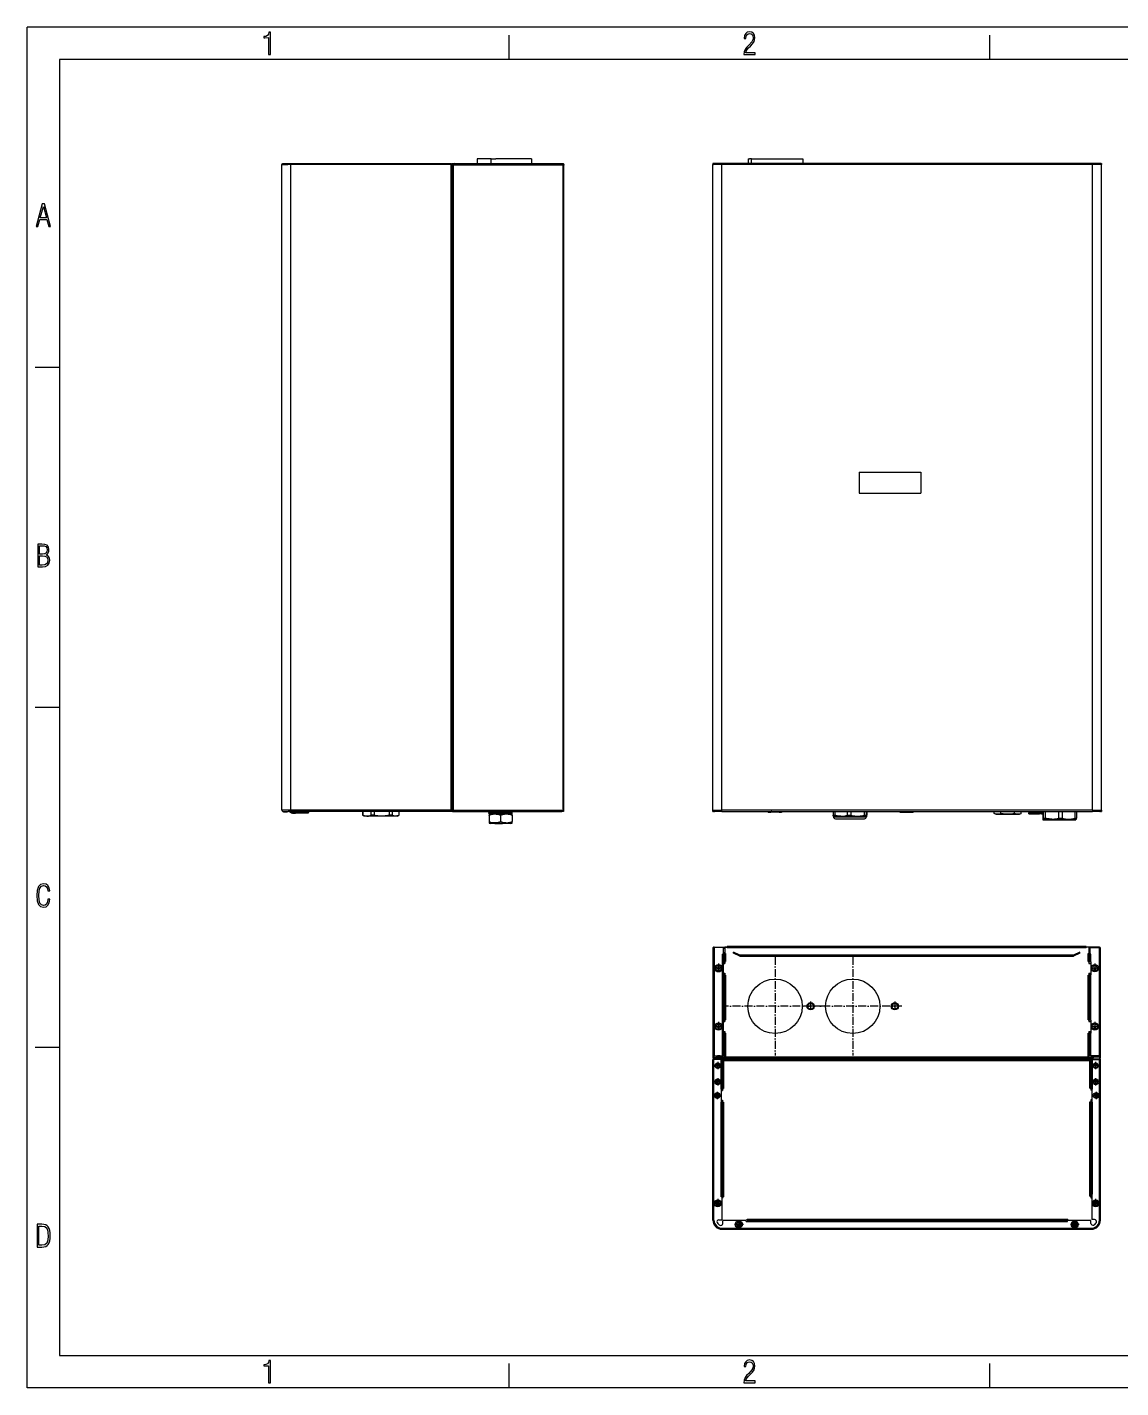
# Model space of a CAD drawing. Extents: x 0 to 2970, y 0 to 2100.
# Drawn here: x 0 to 1688, y 0 to 2100 of the extents above; entities that cross this region are included whole.
import ezdxf

# ---------------------------------------------------------------- set-up
doc = ezdxf.new("R2010")
doc.units = 0
doc.header["$MEASUREMENT"] = 0
doc.linetypes.add('DASHDOT', pattern=[18.5, 12, -3, 0.5, -3])
doc.layers.get('0').update_dxf_attribs({"linetype": 'CONTINUOUS'})

msp = doc.modelspace()

# ---------------------------------------------------------------- linework, layer by layer
at = {"color": 7}
for p, q in [((0, 0), (0, 2100)), ((2970, 2100), (0, 2100)), ((744, 2050), (744, 2087.5)), ((1486, 2050), (1486, 2087.5)), ((2920, 2050), (50, 2050)), ((50, 2050), (50, 50)), ((694.9, 1896.9), (694.5, 1896.9)), ((694.5, 1896.9), (694.5, 1889.7)), ((696.7, 1896.9), (694.9, 1896.9)), ((699.9, 1896.9), (696.7, 1896.9)), ((704.4, 1896.9), (699.9, 1896.9)), ((709.9, 1896.9), (704.4, 1896.9)), ((716.4, 1896.9), (709.9, 1896.9)), ((716.4, 1896.9), (723.6, 1896.9)), ((716.4, 1889.7), (716.4, 1896.9)), ((731.2, 1896.9), (723.6, 1896.9)), ((738.9, 1896.9), (731.2, 1896.9)), ((746.6, 1896.9), (738.9, 1896.9)), ((754, 1896.9), (746.6, 1896.9)), ((760.8, 1896.9), (754, 1896.9)), ((766.7, 1896.9), (760.8, 1896.9)), ((771.7, 1896.9), (766.7, 1896.9)), ((775.4, 1896.9), (771.7, 1896.9)), ((777.8, 1896.9), (775.4, 1896.9)), ((778.8, 1896.9), (777.8, 1896.9)), ((778.8, 1896.9), (778.8, 1889.7)), ((1113.2, 1896.9), (1113.5, 1896.9)), ((1113.2, 1896.9), (1113.2, 1889.7)), ((1113.5, 1896.9), (1115.2, 1896.9)), ((1118.3, 1896.9), (1115.2, 1896.9)), ((1118.3, 1889.7), (1118.3, 1896.9)), ((1118.3, 1896.9), (1122.6, 1896.9)), ((1122.6, 1896.9), (1128.1, 1896.9)), ((1128.1, 1896.9), (1134.5, 1896.9)), ((1134.5, 1896.9), (1141.6, 1896.9)), ((1141.6, 1896.9), (1149.1, 1896.9)), ((1149.1, 1896.9), (1156.9, 1896.9)), ((1156.9, 1896.9), (1164.6, 1896.9)), ((1164.6, 1896.9), (1172, 1896.9)), ((1172, 1896.9), (1178.9, 1896.9)), ((1178.9, 1896.9), (1184.9, 1896.9)), ((1184.9, 1896.9), (1189.9, 1896.9)), ((1189.9, 1896.9), (1193.8, 1896.9)), ((1193.8, 1896.9), (1196.3, 1896.9)), ((1196.3, 1896.9), (1197.5, 1896.9)), ((1197.5, 1896.9), (1197.5, 1889.7)), ((393, 1887.9), (393.6, 1889.2)), ((393, 891.5), (393, 1887.9)), ((393, 1887.9), (393.7, 1887.9)), ((393.6, 1889.2), (394.8, 1889.7)), ((393.7, 1887.9), (395.7, 1887.9)), ((394.8, 1889.7), (395.4, 1889.7)), ((395.4, 1889.7), (397.1, 1889.7)), ((395.7, 1887.9), (398.7, 1887.9)), ((397.1, 1889.7), (399.8, 1889.7)), ((398.7, 1887.9), (402.6, 1887.9)), ((399.8, 1889.7), (403.1, 1889.7)), ((406.8, 1887.9), (402.6, 1887.9)), ((403.1, 1889.7), (406.8, 1889.7)), ((406.8, 1889.7), (406.8, 1887.9)), ((406.8, 1889.7), (406.9, 1889.7)), ((406.8, 891.5), (406.8, 1887.9)), ((406.9, 1889.7), (406.9, 1887.9)), ((406.9, 1889.7), (655.2, 1889.7)), ((654.2, 1887.9), (406.9, 1887.9)), ((654.5, 1888.8), (654.2, 1887.9)), ((654.2, 1887.9), (654.5, 1888.4)), ((654.2, 1887.9), (655.1, 1888.2)), ((654.2, 1887.9), (654.7, 1888.2)), ((654.2, 1887.9), (654.2, 891.5)), ((654.8, 1889.4), (654.5, 1888.8)), ((654.5, 1888.4), (654.8, 1888.7)), ((654.7, 1888.2), (655.1, 1888.5)), ((655.1, 1889.7), (654.8, 1889.4)), ((654.8, 1888.7), (655.1, 1888.9)), ((655.1, 1889.7), (655.2, 1889.7)), ((655.2, 1888.9), (655.1, 1888.9)), ((655.2, 1888.7), (655.1, 1888.5)), ((655.1, 1888.2), (655.7, 1888.5)), ((655.2, 1889.7), (655.2, 1888.9)), ((655.2, 1888.8), (655.2, 1888.9)), ((655.2, 1888.8), (656, 1888.8)), ((655.2, 1888.8), (655.2, 1888.7)), ((655.7, 1888.5), (656, 1888.7)), ((656, 1888.9), (656.2, 1888.4)), ((656, 1888.9), (656, 891.5)), ((656.8, 1888.9), (656, 1888.9)), ((656, 1888.8), (656, 890.6)), ((656, 1888.7), (656, 1888.8)), ((656.6, 1888), (656.2, 1888.4)), ((657, 1887.7), (656.6, 1888)), ((656.8, 1888.9), (657, 1888.4)), ((656.9, 1888.4), (656.9, 1888.9)), ((827.8, 1888.9), (656.9, 1888.9)), ((657.2, 1888.7), (656.9, 1888.9)), ((657, 1888.4), (657.4, 1887.7)), ((657.8, 1887.1), (657, 1887.7)), ((657.4, 1888.4), (657.2, 1888.7)), ((657.2, 1888), (657.2, 1888)), ((657.4, 1887.8), (657.2, 1888)), ((657.6, 1887.9), (657.4, 1888.4)), ((657.6, 1887.6), (657.4, 1887.8)), ((657.8, 1887.1), (657.4, 1887.7)), ((657.5, 1887.7), (657.5, 1887.5)), ((657.8, 1887.1), (657.6, 1887.9)), ((657.8, 1887.1), (657.6, 1887.6)), ((826.8, 1887.1), (657.8, 1887.1)), ((657.8, 1887.1), (657.8, 891.5)), ((658, 1889.2), (657.9, 1888.9)), ((659.3, 1889.7), (658, 1889.2)), ((659.3, 1889.7), (659.3, 1888.9)), ((659.3, 1889.7), (665.3, 1889.7)), ((665.3, 1889.7), (827.8, 1889.7)), ((665.3, 1889.7), (665.3, 1888.9)), ((827.1, 1887.9), (826.8, 1887.1)), ((826.8, 1887.1), (827.1, 1887.6)), ((828.1, 1887.1), (826.8, 1887.1)), ((826.8, 1887.1), (826.8, 890.5)), ((827.3, 1888.4), (827.1, 1887.9)), ((827.1, 1887.6), (827.3, 1887.8)), ((827.5, 1888.7), (827.3, 1888.4)), ((827.5, 1888), (827.3, 1887.8)), ((827.8, 1888.9), (827.5, 1888.7)), ((827.8, 1888.1), (827.5, 1888)), ((827.8, 1888.9), (827.8, 1889.7)), ((827.8, 1889.3), (828.1, 1889.2)), ((827.8, 1888.9), (827.8, 1888.1)), ((827.8, 1887.9), (827.8, 1888.1)), ((827.8, 1887.9), (827.8, 1887.1)), ((827.8, 1887.9), (828.6, 1887.9)), ((828.1, 1889.2), (828.6, 1887.9)), ((828.6, 1887.1), (828.1, 1887.1)), ((828.6, 1887.9), (828.6, 1887.1)), ((828.6, 890.5), (828.6, 1887.1)), ((1059.4, 1889.7), (1058.6, 1889.7)), ((1058.6, 1889.7), (1058.6, 1887.9)), ((1058.6, 1887.9), (1058.7, 1888.3)), ((1058.6, 891.5), (1058.6, 1887.9)), ((1058.6, 1887.9), (1059.3, 1887.9)), ((1059.4, 1889.4), (1058.7, 1888.3)), ((1061.3, 1887.9), (1059.3, 1887.9)), ((1059.4, 1889.4), (1060.4, 1889.7)), ((1059.4, 1889.4), (1059.4, 1889.7)), ((1060.1, 1889.7), (1059.6, 1889.5)), ((1060.1, 1889.7), (1060.4, 1889.7)), ((1061, 1889.7), (1060.4, 1889.7)), ((1062.7, 1889.7), (1061, 1889.7)), ((1064.3, 1887.9), (1061.3, 1887.9)), ((1065.4, 1889.7), (1062.7, 1889.7)), ((1068.2, 1887.9), (1064.3, 1887.9)), ((1068.7, 1889.7), (1065.4, 1889.7)), ((1072.4, 1887.9), (1068.2, 1887.9)), ((1072.4, 1889.7), (1068.7, 1889.7)), ((1072.4, 1889.2), (1072.4, 1889.7)), ((1644.8, 1889.7), (1072.4, 1889.7)), ((1072.4, 1887.9), (1072.4, 1889.2)), ((1072.4, 891.5), (1072.4, 1887.9)), ((1644.8, 1887.9), (1072.4, 1887.9)), ((1644.8, 1889.2), (1644.8, 1889.7)), ((1648.5, 1889.7), (1644.8, 1889.7)), ((1644.8, 1887.9), (1644.8, 1889.2)), ((1644.8, 891.5), (1644.8, 1887.9)), ((1649.1, 1887.9), (1644.8, 1887.9)), ((1651.9, 1889.7), (1648.5, 1889.7)), ((1652.9, 1887.9), (1649.1, 1887.9)), ((1654.5, 1889.7), (1651.9, 1889.7)), ((1656, 1887.9), (1652.9, 1887.9)), ((1656.2, 1889.7), (1654.5, 1889.7)), ((1657.9, 1887.9), (1656, 1887.9)), ((1656.8, 1889.7), (1656.2, 1889.7)), ((1657.9, 1889.4), (1656.8, 1889.7)), ((1657.1, 1889.7), (1656.8, 1889.7)), ((1657.8, 1889.4), (1657.1, 1889.7)), ((1657.8, 1889.7), (1658.6, 1889.7)), ((1657.8, 1889.4), (1657.8, 1889.7)), ((1658.4, 1888.8), (1657.9, 1889.4)), ((1657.9, 1887.9), (1658.6, 1887.9)), ((1658.6, 1887.9), (1658.4, 1888.8)), ((1658.6, 1889.7), (1658.6, 1887.9)), ((1658.6, 891.5), (1658.6, 1887.9)), ((50, 1575), (12.5, 1575)), ((1284.6, 1413), (1379.6, 1413)), ((1284.6, 1413), (1284.6, 1381)), ((1379.6, 1413), (1379.6, 1381)), ((1284.6, 1381), (1379.6, 1381)), ((50, 1050), (12.5, 1050)), ((393.6, 890.3), (393, 891.5)), ((393.7, 891.5), (393, 891.5)), ((394.8, 889.7), (393.6, 890.3)), ((395.7, 891.5), (393.7, 891.5)), ((394.8, 889.7), (395.4, 889.7)), ((395.4, 889.7), (397.1, 889.7)), ((398.7, 891.5), (395.7, 891.5)), ((396.5, 888.8), (396.5, 888.8)), ((396.5, 888.8), (396.6, 888.8)), ((396.5, 888.8), (396.5, 888.8)), ((396.5, 888.8), (396.5, 888.8)), ((396.5, 888.8), (396.5, 888.8)), ((396.6, 888.8), (396.7, 888.8)), ((396.7, 888.8), (396.6, 888.8)), ((396.8, 888.8), (396.7, 888.8)), ((396.7, 888.8), (396.8, 888.8)), ((396.8, 888.8), (397.1, 888.8)), ((397.1, 889.7), (399.8, 889.7)), ((397.1, 888.8), (397.3, 888.8)), ((397.3, 888.8), (397.1, 888.8)), ((397.7, 888.8), (397.3, 888.8)), ((397.3, 888.8), (397.4, 888.8)), ((397.4, 888.8), (397.7, 888.8)), ((397.8, 888.8), (397.7, 888.8)), ((397.7, 888.8), (397.8, 888.8)), ((397.8, 888.8), (398.1, 888.8)), ((398.5, 888.8), (398.1, 888.8)), ((398.1, 888.8), (398.5, 888.8)), ((398.5, 889.7), (398.5, 889.4)), ((398.5, 889.4), (398.5, 889.7)), ((398.5, 889.4), (398.5, 889.1)), ((398.5, 889.1), (398.5, 889.4)), ((398.5, 888.8), (398.5, 889.1)), ((398.5, 889.1), (398.5, 888.8)), ((398.5, 888.8), (398.5, 888.8)), ((398.5, 888.8), (398.5, 888.8)), ((398.5, 888.8), (398.9, 888.8)), ((402.6, 891.5), (398.7, 891.5)), ((398.9, 888.8), (399.2, 888.8)), ((398.9, 888.8), (399.2, 888.8)), ((399.2, 888.8), (399.6, 888.8)), ((399.3, 888.8), (399.3, 888.8)), ((399.3, 888.8), (399.5, 888.8)), ((399.6, 888.8), (399.7, 888.8)), ((399.7, 888.8), (399.6, 888.8)), ((399.7, 888.8), (400, 888.8)), ((399.8, 889.7), (403.1, 889.7)), ((400.2, 888.8), (400, 888.8)), ((400, 888.8), (400.1, 888.8)), ((400.2, 888.8), (400.2, 888.8)), ((400.2, 888.8), (400.2, 888.8)), ((400.2, 888.8), (400.4, 888.8)), ((400.4, 888.8), (400.4, 888.8)), ((400.4, 888.8), (400.4, 888.8)), ((400.4, 888.8), (400.6, 888.8)), ((400.5, 888.8), (400.6, 888.8)), ((400.6, 888.8), (400.6, 888.8)), ((400.6, 888.8), (400.6, 888.8)), ((406.8, 891.5), (402.6, 891.5)), ((406.8, 889.7), (403.1, 889.7)), ((405, 889.7), (408.2, 887.5)), ((406.8, 889.7), (406.8, 891.5)), ((406.9, 889.7), (406.8, 889.7)), ((654.2, 891.5), (406.9, 891.5)), ((406.9, 889.7), (406.9, 891.5)), ((656, 889.7), (406.9, 889.7)), ((407.1, 889.7), (408.9, 888.4)), ((408.9, 888.4), (408.2, 887.5)), ((408.2, 887.5), (409.6, 887)), ((409.6, 888.2), (408.9, 888.4)), ((409.6, 888.2), (410.3, 888.2)), ((409.6, 888.2), (409.6, 887)), ((409.6, 887), (410.3, 887)), ((414.3, 888.2), (410.3, 888.2)), ((410.3, 888.2), (410.3, 887)), ((410.3, 887), (414.3, 887)), ((414.3, 887), (414.3, 888.2)), ((414.3, 888.2), (428.8, 888.2)), ((428.8, 887), (414.3, 887)), ((417.2, 889.7), (417.2, 889)), ((417.2, 889.7), (417.2, 889)), ((417.2, 889), (417.3, 889)), ((417.3, 889), (417.2, 889)), ((417.4, 889), (417.3, 889)), ((417.4, 889), (417.5, 889)), ((417.5, 889), (417.4, 889)), ((417.6, 889), (417.5, 889)), ((417.5, 889), (417.6, 889)), ((417.8, 889), (417.6, 889)), ((418.1, 889), (417.8, 889)), ((418.1, 889), (418.2, 889)), ((418.2, 889), (418.1, 889)), ((418.2, 889), (418.5, 889)), ((418.5, 889), (418.3, 889)), ((418.9, 889), (418.5, 889)), ((418.9, 889), (419.2, 889)), ((419.2, 889), (418.9, 889)), ((419.2, 889.7), (419.2, 889)), ((419.2, 889), (419.2, 889.7)), ((419.2, 889), (434.4, 889)), ((434.4, 889), (419.2, 889)), ((428.8, 888.2), (428.8, 887)), ((428.8, 888.2), (433.8, 888.2)), ((433.8, 887), (428.8, 887)), ((433.8, 888.2), (433.8, 887)), ((435.2, 889.2), (434.4, 889)), ((434.4, 889), (435, 889.1)), ((435, 889.1), (435.5, 889.5)), ((435.7, 889.7), (435.2, 889.2)), ((435.5, 889.5), (435.7, 889.7)), ((517.8, 889.7), (517.8, 883.7)), ((518.1, 883.7), (517.8, 883.7)), ((520.3, 882.2), (517.8, 883.7)), ((518.1, 889.7), (518.1, 883.7)), ((524.4, 882.2), (520.3, 882.2)), ((571.2, 882.2), (524.4, 882.2)), ((530.7, 889.7), (530.7, 883.7)), ((535.5, 883.7), (530.7, 883.7)), ((535.5, 889.7), (535.5, 883.7)), ((558.6, 889.7), (558.6, 883.7)), ((563.2, 883.7), (558.6, 883.7)), ((563.2, 889.7), (563.2, 883.7)), ((571.2, 882.2), (573.8, 883.7)), ((573.7, 889.7), (573.7, 883.7)), ((573.8, 883.7), (573.7, 883.7)), ((573.8, 889.7), (573.8, 883.7)), ((654.2, 891.5), (655.1, 891.3)), ((654.8, 890.7), (654.2, 891.5)), ((654.2, 891.5), (654.7, 891.3)), ((654.8, 891.1), (654.2, 891.5)), ((654.7, 891.3), (655.1, 891)), ((655.3, 890.7), (654.8, 891.1)), ((654.8, 890.7), (655.3, 890.1)), ((655.1, 891.3), (655.7, 891)), ((655.1, 891), (655.2, 890.8)), ((656, 890.5), (655.3, 890.7)), ((655.3, 890.1), (655.9, 889.8)), ((655.7, 891), (656, 890.7)), ((656, 890.6), (655.7, 890.6)), ((655.9, 889.8), (656, 889.7)), ((656, 891.5), (656.6, 891.5)), ((656, 890.7), (656, 890.6)), ((656.8, 890.5), (656, 890.5)), ((656, 890.5), (656, 889.7)), ((656.8, 889.7), (656, 889.7)), ((656.6, 891.5), (657.8, 891.5)), ((656.8, 890.8), (656.8, 891.5)), ((656.8, 890.5), (656.8, 890.8)), ((656.8, 890.5), (657.1, 890.6)), ((656.8, 890.5), (656.8, 889.7)), ((656.8, 889.7), (657.1, 889.9)), ((656.8, 889.7), (825.3, 889.7)), ((657.1, 890.6), (657.3, 890.8)), ((657.3, 890.3), (657.1, 889.9)), ((657.5, 891.1), (657.3, 890.8)), ((657.5, 890.7), (657.3, 890.3)), ((657.8, 891.5), (657.5, 891.1)), ((657.8, 891.5), (657.5, 890.7)), ((657.8, 891.5), (825.3, 891.5)), ((730.9, 887.2), (712.9, 887.2)), ((712.9, 886.2), (712.9, 887.2)), ((713, 886.2), (712.9, 886.2)), ((713, 886.2), (713, 885.7)), ((713, 885.7), (713, 883.2)), ((730.9, 885.7), (713, 885.7)), ((713, 883.2), (713, 874.2)), ((730.9, 888.2), (713.9, 888.2)), ((716.8, 888.1), (716.8, 889.7)), ((717.5, 888.1), (716.8, 888.1)), ((716.8, 888.1), (718.1, 886.1)), ((719.4, 888.1), (717.5, 888.1)), ((717.9, 889.7), (717.9, 888.2)), ((718.1, 886.1), (719.6, 886.1)), ((722.4, 888.1), (719.4, 888.1)), ((719.6, 886.1), (722.3, 886.1)), ((722.3, 886.1), (726.1, 886.1)), ((726.1, 888.1), (722.4, 888.1)), ((730.3, 888.1), (726.1, 888.1)), ((726.1, 886.1), (730.3, 886.1)), ((730.3, 888.1), (730.3, 889.7)), ((734.4, 888.1), (730.3, 888.1)), ((730.3, 886.1), (730.3, 888.1)), ((730.3, 886.1), (734.5, 886.1)), ((747.9, 888.2), (730.9, 888.2)), ((748.9, 887.2), (730.9, 887.2)), ((739.9, 885.7), (730.9, 885.7)), ((730.9, 883.2), (730.9, 874.2)), ((738.2, 888.1), (734.4, 888.1)), ((734.5, 886.1), (738.2, 886.1)), ((741.2, 888.1), (738.2, 888.1)), ((738.2, 886.1), (741, 886.1)), ((748.9, 885.7), (739.9, 885.7)), ((741, 886.1), (742.4, 886.1)), ((741.2, 888.1), (743.1, 888.1)), ((742.4, 886.1), (743.8, 888.1)), ((743.8, 888.1), (743.1, 888.1)), ((743.7, 889.7), (743.8, 888.1)), ((743.9, 889.7), (743.9, 888.2)), ((748.9, 885.7), (748.9, 887.2)), ((748.9, 883.2), (748.9, 885.7)), ((748.9, 883.2), (748.9, 874.2)), ((825.3, 891.5), (825.3, 890.5)), ((826.8, 890.5), (825.3, 890.5)), ((825.3, 890.3), (825.3, 890.5)), ((825.3, 889.7), (825.3, 890.3)), ((827.8, 889.7), (825.3, 889.7)), ((826.8, 890.5), (828.1, 890.5)), ((827.8, 890.5), (827.8, 890.5)), ((827.8, 890.5), (827.8, 889.7)), ((828.1, 890.5), (828.6, 890.5)), ((1058.6, 889.7), (1058.6, 891.5)), ((1059, 890.5), (1058.6, 891.5)), ((1058.6, 891.5), (1059.3, 891.5)), ((1058.6, 889.7), (1059.4, 889.7)), ((1059, 890.5), (1059.6, 889.9)), ((1059.3, 891.5), (1061.3, 891.5)), ((1059.4, 890.1), (1059.4, 889.7)), ((1059.4, 890.1), (1059.5, 890)), ((1059.4, 890), (1059.6, 889.9)), ((1059.6, 889.9), (1059.6, 889.9)), ((1059.6, 889.9), (1060.4, 889.7)), ((1059.9, 889.9), (1060.1, 889.8)), ((1060.1, 889.8), (1060.4, 889.7)), ((1060.4, 889.7), (1061, 889.7)), ((1062.7, 889.7), (1061, 889.7)), ((1061.3, 891.5), (1064.3, 891.5)), ((1065.4, 889.7), (1062.7, 889.7)), ((1064.3, 891.5), (1068.2, 891.5)), ((1068.7, 889.7), (1065.4, 889.7)), ((1068.2, 891.5), (1072.4, 891.5)), ((1072.4, 889.7), (1068.7, 889.7)), ((1072.4, 890.3), (1072.4, 891.5)), ((1644.8, 891.5), (1072.4, 891.5)), ((1072.4, 889.7), (1072.4, 890.3)), ((1072.4, 889.7), (1644.8, 889.7)), ((1143.1, 889.7), (1143.1, 889.6)), ((1143.1, 889.6), (1143.1, 889.6)), ((1143.2, 889.2), (1143.1, 889.6)), ((1143.1, 889.6), (1143.7, 889.2)), ((1143.2, 889.2), (1143.7, 888.9)), ((1144.6, 889), (1143.7, 889.2)), ((1143.7, 888.9), (1144, 888.7)), ((1144, 888.7), (1144.9, 888.5)), ((1146, 888.8), (1144.6, 889)), ((1144.9, 888.5), (1146.2, 888.3)), ((1148.1, 888.8), (1146, 888.8)), ((1146.2, 888.3), (1147.1, 888.3)), ((1147.1, 888.3), (1148.1, 888.3)), ((1148.1, 888.8), (1148.1, 889.7)), ((1161.1, 888.8), (1148.1, 888.8)), ((1148.1, 888.4), (1148.1, 888.8)), ((1148.1, 888.3), (1148.1, 888.4)), ((1161.1, 888.3), (1148.1, 888.3)), ((1148.7, 889.7), (1149.6, 889.7)), ((1149.6, 889.7), (1148.7, 889.7)), ((1149.6, 889.7), (1159.6, 889.7)), ((1149.6, 889.7), (1149.6, 889.7)), ((1159.6, 889.7), (1160.6, 889.7)), ((1159.6, 889.7), (1160.5, 889.7)), ((1159.6, 889.7), (1159.6, 889.7)), ((1161.1, 889.7), (1161.1, 888.8)), ((1162.3, 888.8), (1161.1, 888.8)), ((1161.1, 888.4), (1161.1, 888.8)), ((1161.1, 888.3), (1161.1, 888.4)), ((1161.1, 888.3), (1162.2, 888.3)), ((1162.2, 888.3), (1163.6, 888.4)), ((1163.8, 888.9), (1162.3, 888.8)), ((1163.6, 888.4), (1164.7, 888.6)), ((1165, 889.1), (1163.8, 888.9)), ((1164.7, 888.6), (1165.4, 888.8)), ((1165, 889.1), (1165.8, 889.3)), ((1165.7, 889), (1165.4, 888.8)), ((1166, 889.2), (1165.7, 889)), ((1166.1, 889.6), (1165.8, 889.3)), ((1166, 889.2), (1166.1, 889.6)), ((1166.1, 889.6), (1166.1, 889.7)), ((1166.1, 889.6), (1166.1, 889.6)), ((1244.1, 889.7), (1244.1, 883.7)), ((1244.1, 883.7), (1246.6, 883.7)), ((1244.7, 882.2), (1244.6, 882.3)), ((1244.7, 882.2), (1256.3, 882.2)), ((1244.7, 882.2), (1244.7, 881.2)), ((1246.6, 889.7), (1246.6, 883.7)), ((1256.3, 882.2), (1295.6, 882.2)), ((1266, 889.7), (1266, 883.7)), ((1266, 883.7), (1271.5, 883.7)), ((1271.5, 889.7), (1271.5, 883.7)), ((1292.1, 889.7), (1292.1, 883.7)), ((1292.1, 883.7), (1295, 883.7)), ((1295, 889.7), (1295, 883.7)), ((1295.6, 882.2), (1295.7, 882.3)), ((1295.6, 882.2), (1295.6, 881.2)), ((1296.2, 889.7), (1296.2, 883.7)), ((1347.8, 887.7), (1347.8, 889.7)), ((1367.8, 887.7), (1347.8, 887.7)), ((1367.8, 887.7), (1367.8, 889.7)), ((1492.9, 886.2), (1492.9, 889.7)), ((1495.7, 885.2), (1492.9, 886.2)), ((1495.7, 885.2), (1497.9, 885.2)), ((1497.9, 885.2), (1498.1, 885.2)), ((1498.1, 885.2), (1497.9, 885.2)), ((1498.1, 885.2), (1513.7, 885.2)), ((1503.3, 886.2), (1503.3, 889.7)), ((1513.7, 885.2), (1529.3, 885.2)), ((1524.1, 886.2), (1524.1, 889.7)), ((1529.3, 885.2), (1531.7, 885.2)), ((1531.7, 885.2), (1534.5, 886.2)), ((1534.5, 886.2), (1534.5, 889.7)), ((1546.5, 887.2), (1567.7, 887.2)), ((1546.5, 885.7), (1546.5, 887.2)), ((1546.5, 885.7), (1562.9, 885.7)), ((1547.5, 888.2), (1567.7, 888.2)), ((1551.5, 889.7), (1551.5, 888.2)), ((1562.9, 886.2), (1562.9, 885.7)), ((1562.9, 886.2), (1566.1, 886.2)), ((1566.1, 886.2), (1566.1, 885.7)), ((1566.1, 885.7), (1567.7, 885.7)), ((1567.7, 889.7), (1567.7, 879.2)), ((1568.7, 889.7), (1568.7, 879.2)), ((1571.7, 889.7), (1571.7, 879.2)), ((1592.3, 889.7), (1592.3, 879.2)), ((1597.7, 889.7), (1597.7, 879.2)), ((1617.2, 889.7), (1617.2, 879.2)), ((1619.7, 889.7), (1619.7, 879.2)), ((1644.8, 891.5), (1644.8, 890.3)), ((1644.8, 891.5), (1649.1, 891.5)), ((1644.8, 890.3), (1644.8, 889.7)), ((1648.5, 889.7), (1644.8, 889.7)), ((1651.9, 889.7), (1648.5, 889.7)), ((1649.1, 891.5), (1652.9, 891.5)), ((1654.5, 889.7), (1651.9, 889.7)), ((1652.9, 891.5), (1656, 891.5)), ((1656.2, 889.7), (1654.5, 889.7)), ((1656, 891.5), (1657.9, 891.5)), ((1656.2, 889.7), (1656.8, 889.7)), ((1656.8, 889.7), (1657.6, 889.9)), ((1657.1, 889.8), (1656.8, 889.7)), ((1657.1, 889.8), (1657.4, 889.9)), ((1657.6, 889.9), (1658.3, 890.5)), ((1657.6, 889.9), (1657.6, 889.9)), ((1657.7, 890), (1657.8, 890.1)), ((1657.8, 889.7), (1657.8, 890.1)), ((1657.8, 889.7), (1658.6, 889.7)), ((1657.9, 891.5), (1658.6, 891.5)), ((1658.3, 890.5), (1658.6, 891.5)), ((1658.6, 891.5), (1658.6, 889.7)), ((713, 874.2), (713, 871.7)), ((721.9, 871.2), (715.3, 871.2)), ((721.9, 871.2), (727.2, 871.2)), ((730.9, 871.2), (722.8, 871.2)), ((727.2, 871.2), (730.9, 871.2)), ((730.9, 871.2), (733.7, 871.2)), ((732.8, 871.2), (730.9, 871.2)), ((733.2, 871.2), (732.8, 871.2)), ((746.5, 871.2), (733.7, 871.2)), ((748.9, 871.7), (748.9, 874.2)), ((1244.7, 881.2), (1256.3, 881.2)), ((1247.7, 878.2), (1258, 878.2)), ((1256.3, 881.2), (1295.6, 881.2)), ((1258, 878.2), (1292.6, 878.2)), ((1568.2, 877.7), (1568.1, 877.8)), ((1568.2, 877.7), (1582, 877.7)), ((1568.2, 877.7), (1568.2, 876.7)), ((1568.2, 876.7), (1582, 876.7)), ((1568.7, 879.2), (1571.7, 879.2)), ((1582, 877.7), (1619.1, 877.7)), ((1582, 876.7), (1619.1, 876.7)), ((1592.3, 879.2), (1597.7, 879.2)), ((1617.2, 879.2), (1619.7, 879.2)), ((1619.1, 877.7), (1619.2, 877.8)), ((1619.1, 877.7), (1619.1, 876.7)), ((1058.6, 679.5), (1060.4, 679.5)), ((1058.6, 679.5), (1058.6, 678.5)), ((1058.6, 678.5), (1058.6, 512.5)), ((1060.4, 680.3), (1079.4, 680.3)), ((1074.4, 679.5), (1060.4, 679.5)), ((1060.4, 679.5), (1060.4, 512.5)), ((1074.4, 679.5), (1076.8, 679.5)), ((1074.4, 679.5), (1074.4, 669.5)), ((1074.4, 678.6), (1076.8, 678.6)), ((1076.8, 680.1), (1076.8, 670.1)), ((1080.8, 680.1), (1076.8, 680.1)), ((1079.4, 680.1), (1079.4, 680.3)), ((1634.8, 680.9), (1080.8, 680.9)), ((1080.8, 680.9), (1080.8, 679.1)), ((1080.8, 679.1), (1080.8, 680.1)), ((1634.8, 679.1), (1080.8, 679.1)), ((1090.3, 681), (1081.2, 681)), ((1081.2, 681), (1081.2, 680.9)), ((1090.3, 681.1), (1090.3, 681.5)), ((1090.3, 681.1), (1625.3, 681.1)), ((1090.3, 681.1), (1090.3, 680.9)), ((1100.3, 667.9), (1090.3, 672.5)), ((1090.3, 670.7), (1090.3, 672.5)), ((1625.3, 672.5), (1615.3, 667.9)), ((1625.3, 681.1), (1625.3, 681.5)), ((1625.3, 681.1), (1625.3, 680.9)), ((1634.4, 681), (1625.3, 681)), ((1625.3, 670.7), (1625.3, 672.5)), ((1634.4, 681), (1634.4, 680.9)), ((1634.8, 680.9), (1634.8, 680.1)), ((1634.8, 679.1), (1634.8, 680.1)), ((1638.8, 680.1), (1634.8, 680.1)), ((1636.2, 680.1), (1636.2, 680.3)), ((1655.2, 680.3), (1636.2, 680.3)), ((1638.8, 680.1), (1638.8, 670.1)), ((1641.2, 679.5), (1638.8, 679.5)), ((1638.8, 678.6), (1641.2, 678.6)), ((1641.2, 679.5), (1655.2, 679.5)), ((1641.2, 669.5), (1641.2, 679.5)), ((1655.2, 678.5), (1655.2, 679.5)), ((1655.2, 678.6), (1656.2, 678.6)), ((1657, 678.5), (1655.2, 678.5)), ((1655.2, 512.5), (1655.2, 678.5)), ((1657, 512.5), (1657, 678.5)), ((1073.4, 512.5), (1073.4, 669.5)), ((1074.4, 669.5), (1073.4, 669.5)), ((1074.4, 671.7), (1076.8, 671.7)), ((1075.2, 669.5), (1074.4, 669.5)), ((1075.2, 657.5), (1074.9, 657.5)), ((1074.9, 637.5), (1074.9, 657.5)), ((1074.9, 655.1), (1076.8, 655.1)), ((1075.2, 657.5), (1075.2, 669.5)), ((1076, 669), (1075.2, 669)), ((1075.7, 666), (1075.2, 666)), ((1075.7, 655.1), (1075.7, 669)), ((1076, 670.1), (1076, 658.1)), ((1076, 670.1), (1076.8, 670.1)), ((1076, 658.1), (1077.8, 658.1)), ((1076.8, 670.1), (1077.8, 670.1)), ((1076.8, 658.1), (1076.8, 655.1)), ((1076.8, 658.1), (1077.8, 658.1)), ((1077.8, 670.1), (1077.8, 658.1)), ((1100.3, 666.1), (1090.3, 670.7)), ((1615.3, 667.9), (1100.3, 667.9)), ((1100.3, 666.1), (1100.3, 667.9)), ((1100.3, 666.1), (1615.3, 666.1)), ((1625.3, 670.7), (1615.3, 666.1)), ((1615.3, 666.1), (1615.3, 667.9)), ((1637.8, 658.1), (1637.8, 670.1)), ((1637.8, 670.1), (1638.8, 670.1)), ((1639.6, 658.1), (1637.8, 658.1)), ((1637.8, 658.1), (1638.8, 658.1)), ((1641.2, 671.7), (1638.8, 671.7)), ((1639.6, 670.1), (1638.8, 670.1)), ((1638.8, 658.1), (1638.8, 655.1)), ((1638.8, 655.1), (1642.2, 655.1)), ((1639.6, 658.1), (1639.6, 670.1)), ((1640.4, 669), (1639.6, 669)), ((1640.4, 666), (1639.6, 666)), ((1640.4, 657.5), (1640.4, 669.5)), ((1641.2, 669.5), (1640.4, 669.5)), ((1642.2, 657.5), (1640.4, 657.5)), ((1642.2, 669.5), (1641.2, 669.5)), ((1642.2, 657.5), (1642.2, 669.5)), ((1642.2, 657.5), (1642.2, 637.5)), ((1068.9, 647.9), (1068.9, 647.1)), ((1074.9, 640.1), (1076.8, 640.1)), ((1075.2, 637.5), (1074.9, 637.5)), ((1075.2, 567.5), (1075.2, 637.5)), ((1075.7, 593.5), (1075.7, 640.1)), ((1076, 637.1), (1076, 568.1)), ((1076, 637.1), (1076.8, 637.1)), ((1076.8, 640.1), (1076.8, 637.1)), ((1076.8, 637.1), (1077.8, 637.1)), ((1077.8, 637.1), (1077.8, 568.1)), ((1637.8, 568.1), (1637.8, 637.1)), ((1637.8, 637.1), (1638.8, 637.1)), ((1638.8, 640.1), (1642.2, 640.1)), ((1638.8, 640.1), (1638.8, 637.1)), ((1639.6, 637.1), (1638.8, 637.1)), ((1639.6, 568.1), (1639.6, 637.1)), ((1640.4, 567.5), (1640.4, 637.5)), ((1642.2, 637.5), (1640.4, 637.5)), ((1642.2, 567.5), (1642.2, 637.5)), ((1075.7, 593.5), (1075.7, 568.4)), ((1075.7, 593.5), (1076, 593.5)), ((1074.9, 547.5), (1074.9, 567.5)), ((1075.2, 567.5), (1074.9, 567.5)), ((1075.7, 568.4), (1076, 568.4)), ((1075.7, 565.1), (1075.7, 568.4)), ((1076, 568.1), (1077.8, 568.1)), ((1076.8, 568.1), (1076.8, 565.1)), ((1076.8, 568.1), (1077.8, 568.1)), ((1639.6, 568.1), (1637.8, 568.1)), ((1637.8, 568.1), (1638.8, 568.1)), ((1638.8, 568.1), (1638.8, 565.1)), ((1642.2, 567.5), (1640.4, 567.5)), ((1642.2, 567.5), (1642.2, 547.5)), ((1068.9, 557.9), (1068.9, 557.1)), ((1074.9, 565.1), (1076.8, 565.1)), ((1074.9, 550.1), (1076.8, 550.1)), ((1075.2, 547.5), (1074.9, 547.5)), ((1075.2, 512.5), (1075.2, 547.5)), ((1075.7, 528.1), (1075.7, 550.1)), ((1076, 547.1), (1076, 510.6)), ((1076, 547.1), (1076.8, 547.1)), ((1076.8, 550.1), (1076.8, 547.1)), ((1076.8, 547.1), (1077.8, 547.1)), ((1077.8, 547.1), (1077.8, 510.6)), ((1637.8, 510.6), (1637.8, 547.1)), ((1637.8, 547.1), (1638.8, 547.1)), ((1638.8, 565.1), (1642.2, 565.1)), ((1638.8, 550.1), (1642.2, 550.1)), ((1638.8, 550.1), (1638.8, 547.1)), ((1639.6, 547.1), (1638.8, 547.1)), ((1639.6, 510.6), (1639.6, 547.1)), ((1640.4, 512.5), (1640.4, 547.5)), ((1642.2, 547.5), (1640.4, 547.5)), ((1642.2, 512.5), (1642.2, 547.5)), ((50, 525), (12.5, 525)), ((1075.7, 528.1), (1076, 528.1)), ((1075.7, 528), (1076, 528)), ((1058.6, 512.5), (1060.4, 512.5)), ((1058.6, 512.5), (1058.6, 509.5)), ((1060.2, 506.9), (1058.6, 506.9)), ((1058.6, 258.9), (1058.6, 506.9)), ((1059.4, 512.5), (1059.4, 509.5)), ((1059.4, 509.5), (1060.4, 509.5)), ((1060.4, 508.6), (1060.1, 508.6)), ((1060.1, 508.6), (1060.4, 508.6)), ((1060.4, 507.7), (1060.2, 507.7)), ((1071.4, 506.9), (1060.2, 506.9)), ((1060.2, 258.9), (1060.2, 506.9)), ((1060.4, 512.5), (1073.4, 512.5)), ((1060.4, 509.5), (1060.4, 512.5)), ((1060.4, 508.5), (1060.4, 509.5)), ((1060.4, 508.5), (1076.6, 508.5)), ((1060.4, 508.5), (1060.4, 508.5)), ((1060.4, 508.5), (1060.4, 508.5)), ((1076.6, 507.7), (1060.4, 507.7)), ((1061.8, 509.6), (1061.8, 508.8)), ((1061.8, 509.6), (1063.8, 509.6)), ((1061.8, 508.8), (1063.8, 508.8)), ((1065.5, 512.3), (1063.2, 510)), ((1063.2, 510), (1072.3, 510)), ((1063.6, 507.7), (1063.6, 506.9)), ((1063.8, 509.6), (1063.8, 508.8)), ((1077.8, 509.6), (1063.8, 509.6)), ((1077.8, 508.8), (1063.8, 508.8)), ((1064.2, 511), (1064.2, 512.5)), ((1070, 512.3), (1065.5, 512.3)), ((1065.6, 512.3), (1066.1, 512.3)), ((1065.9, 512.3), (1065.9, 512.5)), ((1066.1, 512.3), (1066.1, 512.5)), ((1066.5, 512.3), (1066.5, 512.5)), ((1066.5, 512.5), (1066.5, 512.3)), ((1069.4, 512.3), (1069.4, 512.5)), ((1069.4, 512.3), (1069.4, 512.5)), ((1069.4, 512.3), (1070.1, 512.3)), ((1070.1, 512.3), (1072.5, 510)), ((1071.1, 511.4), (1071.1, 512.5)), ((1073, 506.9), (1071.4, 506.9)), ((1071.4, 461), (1071.4, 506.9)), ((1072.3, 510), (1072.5, 510)), ((1073, 461), (1073, 506.9)), ((1075.4, 506.9), (1073, 506.9)), ((1073.2, 512.5), (1073.2, 509.6)), ((1073.2, 508.8), (1073.2, 508.5)), ((1073.2, 506.9), (1073.2, 459.1)), ((1074.1, 505.6), (1073.3, 505.6)), ((1073.3, 504.6), (1073.3, 505.6)), ((1073.3, 504.6), (1075.1, 504.6)), ((1073.3, 504.6), (1073.3, 462.1)), ((1075.2, 512.5), (1073.4, 512.5)), ((1074.1, 504.6), (1074.1, 505.6)), ((1074.7, 508.8), (1074.7, 508.5)), ((1074.7, 506.9), (1074.7, 504.6)), ((1640.5, 506.6), (1075.1, 506.4)), ((1075.1, 506.4), (1075.1, 504.6)), ((1640.5, 504.8), (1075.1, 504.6)), ((1075.1, 504.6), (1075.1, 462.1)), ((1076, 510.6), (1077.8, 510.6)), ((1076.2, 506.4), (1076, 506.7)), ((1076.5, 507.3), (1077.4, 506.4)), ((1076.6, 508.5), (1076.6, 507.7)), ((1077.9, 506.4), (1077, 507.3)), ((1077.6, 507.9), (1079.1, 506.4)), ((1077.7, 508.8), (1077.7, 507.8)), ((1077.7, 506.6), (1077.7, 506.4)), ((1077.8, 510.6), (1637.8, 510.6)), ((1077.8, 508.8), (1077.8, 510.6)), ((1077.8, 508.8), (1637.8, 508.8)), ((1079.9, 507.8), (1081.3, 506.4)), ((1635.7, 507.8), (1079.9, 507.8)), ((1634.5, 506.6), (1635.7, 507.8)), ((1636.7, 506.6), (1638.2, 508)), ((1639.6, 510.6), (1637.8, 510.6)), ((1637.8, 508.8), (1637.8, 510.6)), ((1637.8, 509.6), (1645.5, 509.6)), ((1637.8, 508.8), (1645.5, 508.8)), ((1637.9, 508.8), (1637.9, 507.8)), ((1637.9, 506.6), (1638.7, 507.4)), ((1637.9, 506.6), (1637.9, 506.6)), ((1639.1, 507.3), (1638.4, 506.6)), ((1639, 508.5), (1639, 507.7)), ((1639, 508.5), (1645.5, 508.5)), ((1639, 507.7), (1645.5, 507.7)), ((1639.6, 506.6), (1639.7, 506.7)), ((1640.2, 506.9), (1642.6, 506.9)), ((1642.2, 512.5), (1640.4, 512.5)), ((1640.5, 506.6), (1640.5, 504.8)), ((1642.3, 504.8), (1640.5, 504.8)), ((1640.5, 462.3), (1640.5, 504.8)), ((1640.9, 508.8), (1640.9, 508.5)), ((1640.9, 506.9), (1640.9, 504.8)), ((1641.5, 504.8), (1641.5, 505.8)), ((1641.5, 505.8), (1642.3, 505.8)), ((1653.7, 512.5), (1642.2, 512.5)), ((1642.3, 504.8), (1642.3, 505.8)), ((1642.3, 462.3), (1642.3, 504.8)), ((1642.4, 509.6), (1642.4, 512.5)), ((1642.4, 508.6), (1642.4, 508.8)), ((1642.4, 459.3), (1642.4, 506.9)), ((1642.6, 506.9), (1642.6, 461)), ((1642.6, 506.9), (1644.2, 506.9)), ((1645.5, 512.3), (1643.2, 510)), ((1643.4, 510), (1643.2, 510)), ((1645.5, 510), (1643.4, 510)), ((1644.2, 506.9), (1644.2, 461)), ((1644.2, 506.9), (1655.4, 506.9)), ((1644.9, 511.7), (1644.9, 512.5)), ((1645.5, 512), (1645.5, 512.5)), ((1645.5, 512.3), (1645.5, 512.3)), ((1655.5, 512), (1645.5, 512)), ((1645.5, 511.7), (1645.5, 512)), ((1645.5, 511.7), (1655.5, 511.7)), ((1645.5, 511.7), (1645.5, 509.2)), ((1645.5, 509.2), (1655.5, 509.2)), ((1645.5, 506.9), (1645.5, 509.2)), ((1653.7, 512.5), (1655.2, 512.5)), ((1657, 512.5), (1655.2, 512.5)), ((1655.4, 258.9), (1655.4, 506.9)), ((1655.4, 506.9), (1657, 506.9)), ((1655.5, 512.5), (1655.5, 512)), ((1655.5, 511.7), (1655.5, 512)), ((1655.5, 511.7), (1655.5, 509.2)), ((1655.5, 509.5), (1656.2, 509.5)), ((1655.5, 509.2), (1655.5, 506.9)), ((1655.5, 508.6), (1655.5, 508.6)), ((1655.5, 508.6), (1655.5, 508.6)), ((1656.2, 509.5), (1656.2, 512.5)), ((1657, 509.5), (1657, 512.5)), ((1657, 506.1), (1657, 506.9)), ((1657, 258.9), (1657, 506.9)), ((1073.3, 462.1), (1075.1, 462.1)), ((1073.3, 462.1), (1073.3, 459.1)), ((1073.3, 462.1), (1075.1, 462.1)), ((1642.3, 462.3), (1640.5, 462.3)), ((1640.5, 462.3), (1642.3, 462.3)), ((1642.3, 462.3), (1642.3, 459.3)), ((1073, 461), (1071.4, 461)), ((1071.4, 461), (1071.4, 441)), ((1071.4, 459.1), (1073.3, 459.1)), ((1071.4, 444.1), (1073.3, 444.1)), ((1073, 441), (1071.4, 441)), ((1071.4, 294.9), (1071.4, 441)), ((1073, 294.9), (1073, 441)), ((1073.2, 444.1), (1073.2, 292.6)), ((1073.3, 444.1), (1073.3, 441.1)), ((1073.3, 441.1), (1073.4, 294.6)), ((1073.3, 441.1), (1075.1, 441.1)), ((1075.1, 441.1), (1075.2, 294.6)), ((1640.6, 295.8), (1640.5, 441.3)), ((1640.5, 441.3), (1642.3, 441.3)), ((1644.2, 459.3), (1642.3, 459.3)), ((1644.2, 444.3), (1642.3, 444.3)), ((1642.3, 444.3), (1642.3, 441.3)), ((1642.4, 295.8), (1642.3, 441.3)), ((1642.4, 292.8), (1642.4, 444.3)), ((1642.6, 461), (1644.2, 461)), ((1642.6, 441), (1642.6, 298.9)), ((1642.6, 441), (1644.2, 441)), ((1643.5, 460.2), (1643.5, 461)), ((1643.5, 460.2), (1644.2, 460.2)), ((1644.2, 441), (1644.2, 461)), ((1644.2, 441), (1644.2, 298.9)), ((1073, 294.9), (1071.4, 294.9)), ((1072.2, 294.9), (1071.4, 294.9)), ((1072.2, 294.9), (1072.2, 259.3)), ((1073.4, 294.6), (1075.2, 294.6)), ((1073.4, 294.6), (1073.4, 292.6)), ((1073.4, 294.6), (1075.2, 294.6)), ((1642.4, 295.8), (1640.6, 295.8)), ((1640.6, 295.8), (1642.4, 295.8)), ((1642.4, 295.8), (1642.4, 292.8)), ((1642.6, 298.9), (1644.2, 298.9)), ((1643.4, 298.9), (1644.2, 298.9)), ((1643.4, 298.9), (1643.4, 259.5)), ((1072.2, 292.6), (1073.4, 292.6)), ((1643.4, 292.8), (1642.4, 292.8)), ((1060.2, 258.9), (1058.6, 258.9)), ((1067.9, 259.3), (1072.2, 259.3)), ((1109.7, 258.2), (1073.7, 258.2)), ((1073.7, 253.7), (1073.7, 258.2)), ((1109.7, 256.6), (1109.7, 258.2)), ((1109.7, 256.6), (1109.7, 258.2)), ((1109.7, 256.6), (1606.1, 256.6)), ((1111.4, 260.3), (1606.4, 260.4)), ((1111.4, 258.5), (1111.4, 260.3)), ((1111.4, 258.5), (1111.4, 260.3)), ((1111.4, 258.5), (1606.4, 258.6)), ((1111.4, 258.2), (1606.1, 258.2)), ((1246, 258.5), (1246.1, 258.2)), ((1250.6, 258.5), (1250.6, 258.2)), ((1252.5, 258.5), (1252.5, 258.2)), ((1463.1, 258.6), (1463.1, 258.2)), ((1465.1, 258.6), (1465.1, 258.2)), ((1469.6, 258.6), (1469.5, 258.2)), ((1642.1, 258.2), (1606.1, 258.2)), ((1606.1, 256.6), (1606.1, 258.2)), ((1606.4, 258.2), (1606.4, 260.4)), ((1642.1, 253.8), (1642.1, 258.2)), ((1647.9, 259.5), (1643.4, 259.5)), ((1649.1, 253), (1648.6, 252.5)), ((1655.4, 258.9), (1657, 258.9)), ((1072.9, 246.2), (1642.7, 246.2)), ((1072.9, 246.2), (1072.9, 244.6)), ((1072.9, 244.6), (1642.7, 244.6)), ((1642.7, 246.2), (1642.7, 244.6)), ((50, 50), (2920, 50)), ((744, 0), (744, 37.5)), ((1486, 0), (1486, 37.5)), ((2970, 0), (0, 0))]:
    msp.add_line(p, q, dxfattribs=at)
at = {"color": 7, "linetype": 'DASHDOT'}
for p, q in [((1067.2, 654.9), (1067.2, 640.1)), ((1154.5, 664.8), (1154.5, 512.7)), ((1274.5, 664.8), (1274.5, 512.7)), ((1648.3, 655), (1648.3, 640.2)), ((1074.6, 647.5), (1059.8, 647.5)), ((1655.7, 647.6), (1640.9, 647.6)), ((1075.2, 610), (1075.8, 610)), ((1075.2, 588), (1075.8, 588)), ((1230.5, 588.8), (1078.4, 588.8)), ((1350.5, 588.8), (1198.4, 588.8)), ((1214.2, 588.8), (1199.7, 588.8)), ((1209.5, 596), (1209.5, 581.6)), ((1346.7, 588.8), (1332.2, 588.8)), ((1339.5, 596), (1339.5, 581.6)), ((1074.6, 557.5), (1059.8, 557.5)), ((1067.2, 564.9), (1067.2, 550.1)), ((1075.6, 566), (1075.7, 566)), ((1655.7, 557.6), (1640.9, 557.6)), ((1648.3, 565), (1648.3, 550.2)), ((1067.7, 512.3), (1067.7, 512.5)), ((1067.7, 508.5), (1067.7, 508.8)), ((1067.8, 509.3), (1067.8, 512.6)), ((1647.8, 508.8), (1647.8, 508.5)), ((1071.8, 497.2), (1060.5, 497.2)), ((1066.1, 502.9), (1066.1, 491.6)), ((1655.2, 497.2), (1643.9, 497.2)), ((1649.5, 502.9), (1649.5, 491.6)), ((1071.8, 472.2), (1060.5, 472.2)), ((1066.1, 477.9), (1066.1, 466.6)), ((1655.2, 472.2), (1643.9, 472.2)), ((1649.5, 477.9), (1649.5, 466.6)), ((1071.1, 451), (1059.8, 451)), ((1069, 451.1), (1061.7, 451.1)), ((1065.3, 454.8), (1065.3, 447.5)), ((1065.4, 456.6), (1065.4, 445.4)), ((1655.9, 451), (1644.6, 451)), ((1652.3, 451.3), (1648.4, 451.3)), ((1650.2, 456.6), (1650.2, 445.4)), ((1650.3, 453.2), (1650.3, 449.3)), ((1073.2, 284.6), (1059, 284.6)), ((1070.6, 284.6), (1062.1, 284.6)), ((1066.1, 291.7), (1066.1, 277.5)), ((1066.4, 288.9), (1066.4, 280.3)), ((1656.6, 284.6), (1642.4, 284.6)), ((1653.6, 284.8), (1645.1, 284.8)), ((1649.4, 289.1), (1649.4, 280.5)), ((1649.5, 291.7), (1649.5, 277.5)), ((1105.7, 252.1), (1091.5, 252.1)), ((1098.6, 259.2), (1098.6, 245)), ((1624.1, 252.1), (1609.9, 252.1)), ((1621.4, 252.3), (1612.8, 252.3)), ((1617, 259.2), (1617, 245)), ((1617.1, 256.6), (1617.1, 248))]:
    msp.add_line(p, q, dxfattribs=at)
at = {"color": 7}
for points in [[(372.6, 2057.8), (375.4, 2057.8), (375.4, 2092.2), (373.2, 2092.2), (372.5, 2089.2), (371, 2087.2), (368.6, 2085.9), (365.2, 2085.5), (365.2, 2083.7), (367.1, 2083.7), (372.6, 2084.1)], [(1106.4, 2057.8), (1123.6, 2057.8), (1123.6, 2060.6), (1109.6, 2060.6), (1110, 2063.1), (1111.5, 2065.5), (1113.7, 2068), (1116.6, 2070.9), (1119.8, 2074.1), (1122.4, 2077.9), (1123.5, 2083.6), (1122.9, 2087.5), (1121.2, 2090.4), (1118.5, 2092.2), (1115.1, 2092.9), (1111.7, 2092.2), (1109.2, 2090.3), (1107.5, 2087.3), (1106.9, 2083.2), (1106.9, 2082.7), (1109.6, 2082.7), (1110, 2086), (1111.1, 2088.4), (1112.9, 2089.8), (1115.4, 2090.3), (1117.5, 2089.8), (1119.1, 2088.5), (1120.2, 2086.5), (1120.6, 2083.8), (1120.1, 2080.4), (1118.6, 2077.5), (1113.9, 2072.2), (1110.7, 2068.8), (1108.3, 2065.7), (1106.9, 2062)], [(13.9, 1792.3), (16.6, 1792.3), (19.6, 1803.3), (30.2, 1803.3), (33.2, 1792.3), (36.1, 1792.3), (26.8, 1827.3), (23.3, 1827.3)], [(20.1, 1805.9), (24.9, 1823.4), (29.6, 1805.9)], [(16.3, 1267.3), (23.7, 1267.3), (28.5, 1267.8), (32, 1269.7), (34, 1272.8), (34.7, 1277.4), (34.4, 1280.2), (33.3, 1282.5), (31.6, 1284.3), (29.1, 1285.7), (31.1, 1286.9), (32.5, 1288.6), (33.3, 1290.9), (33.6, 1293.7), (32.9, 1297.7), (30.9, 1300.3), (27.4, 1301.8), (22.5, 1302.3), (16.3, 1302.3)], [(19.2, 1286.8), (19.2, 1299.7), (23, 1299.7), (26.4, 1299.3), (28.8, 1298.4), (30.2, 1296.5), (30.7, 1293.6), (30.2, 1290.5), (28.9, 1288.4), (26.7, 1287.2), (23.4, 1286.8)], [(19.2, 1269.9), (19.2, 1284.2), (23.6, 1284.2), (27.1, 1283.8), (29.7, 1282.5), (31.2, 1280.4), (31.7, 1277.4), (31.2, 1273.8), (29.6, 1271.5), (27, 1270.3), (23.3, 1269.9)], [(35.1, 754), (32.1, 754), (31.4, 749.8), (30, 746.7), (27.9, 744.9), (25.2, 744.3), (21.9, 745.2), (19.6, 748.1), (18.3, 753), (17.9, 759.8), (18.3, 766.5), (19.6, 771.4), (21.9, 774.3), (25.2, 775.3), (27.8, 774.7), (29.9, 773.2), (31.2, 770.6), (31.9, 767.1), (34.9, 767.1), (34.1, 771.7), (32.1, 775.1), (29.1, 777.2), (25.2, 778), (20.5, 776.8), (17.3, 773.5), (15.4, 767.8), (14.9, 759.8), (15.4, 751.7), (17.3, 746), (20.5, 742.6), (25.2, 741.6), (29.1, 742.3), (32.1, 744.7), (34.1, 748.6)], [(15.3, 217.3), (22.6, 217.3), (25.9, 217.4), (28.6, 218.2), (30.8, 219.4), (32.5, 221.3), (33.8, 223.6), (34.7, 226.7), (35.2, 230.4), (35.4, 234.8), (35.2, 239.2), (34.7, 242.9), (33.9, 245.9), (32.5, 248.3), (30.8, 250.1), (28.6, 251.3), (25.8, 252), (22.6, 252.3), (15.3, 252.3)], [(18.2, 219.9), (18.2, 249.7), (22.4, 249.7), (27.3, 248.9), (30.3, 246.3), (31.8, 241.7), (32.1, 238.5), (32.3, 234.7), (31.8, 227.7), (30.3, 223.1), (27.3, 220.6), (22.4, 219.9)], [(372.6, 7.8), (375.4, 7.8), (375.4, 42.2), (373.2, 42.2), (372.5, 39.2), (371, 37.2), (368.6, 35.9), (365.2, 35.5), (365.2, 33.7), (367.1, 33.7), (372.6, 34.1)], [(1106.4, 7.8), (1123.6, 7.8), (1123.6, 10.6), (1109.6, 10.6), (1110, 13.1), (1111.5, 15.5), (1113.7, 18), (1116.6, 20.9), (1119.8, 24.1), (1122.4, 27.9), (1123.5, 33.6), (1122.9, 37.5), (1121.2, 40.4), (1118.5, 42.2), (1115.1, 42.9), (1111.7, 42.2), (1109.2, 40.3), (1107.5, 37.3), (1106.9, 33.2), (1106.9, 32.7), (1109.6, 32.7), (1110, 36), (1111.1, 38.4), (1112.9, 39.8), (1115.4, 40.3), (1117.5, 39.8), (1119.1, 38.5), (1120.2, 36.5), (1120.6, 33.8), (1120.1, 30.4), (1118.6, 27.5), (1113.9, 22.2), (1110.7, 18.8), (1108.3, 15.7), (1106.9, 12)]]:
    msp.add_lwpolyline(points, close=True, dxfattribs=at)
for points in [[(524.4, 882.3), (523.1, 882.3), (521.8, 882.5), (520.5, 882.8), (519.3, 883.2), (518.1, 883.7)], [(524.4, 882.3), (525.6, 882.3), (526.9, 882.5), (528.2, 882.8), (529.4, 883.2), (530.7, 883.7)], [(558.6, 883.7), (556.5, 883.2), (554.5, 882.9), (552.4, 882.6), (550.2, 882.4), (548, 882.3), (545.9, 882.3), (543.7, 882.4), (541.5, 882.6), (539.3, 882.9), (537, 883.4), (535.5, 883.7)], [(573.7, 883.7), (573, 883.3), (572.3, 883), (571.6, 882.8), (570.9, 882.6), (569.9, 882.4), (568.9, 882.3), (567.9, 882.3), (566.9, 882.4), (565.9, 882.6), (564.9, 882.9), (563.9, 883.4), (563.2, 883.7)], [(713, 883.2), (713.4, 883.6), (713.8, 883.9), (714.3, 884.3), (714.9, 884.5), (715.5, 884.8), (716.1, 885), (716.9, 885.2), (717.6, 885.4), (718.5, 885.5), (719.4, 885.6), (721.3, 885.7), (723.1, 885.7), (724.1, 885.6), (725, 885.5), (725.9, 885.4), (726.9, 885.2), (728.1, 884.9), (728.6, 884.7), (729.1, 884.4), (729.6, 884.2), (730.1, 883.9), (730.5, 883.6), (730.9, 883.2)], [(730.9, 883.2), (731.5, 883.8), (732.3, 884.3), (732.9, 884.6), (733.5, 884.8), (734.2, 885.1), (735.1, 885.3), (736, 885.4), (737, 885.6), (738.1, 885.7), (739.9, 885.7)], [(739.9, 885.7), (741.1, 885.7), (742.4, 885.6), (743.4, 885.5), (744.3, 885.3), (745.2, 885.2), (745.9, 884.9), (746.6, 884.7), (747.2, 884.4), (748.1, 883.9), (748.5, 883.6), (748.9, 883.2)], [(1244.6, 882.3), (1244.5, 882.4), (1244.4, 882.6), (1244.2, 883.4), (1244.1, 883.7)], [(1256.3, 882.3), (1254.3, 882.3), (1252.4, 882.5), (1250.4, 882.8), (1248.5, 883.2), (1246.6, 883.7)], [(1256.3, 882.3), (1258.3, 882.3), (1260.2, 882.5), (1262.2, 882.8), (1264.1, 883.2), (1266, 883.7)], [(1271.5, 883.7), (1273.3, 883.2), (1275.2, 882.9), (1277, 882.6), (1279, 882.4), (1280.9, 882.3), (1282.8, 882.3), (1284.8, 882.4), (1286.7, 882.6), (1288.7, 882.9), (1290.7, 883.4), (1292.1, 883.7)], [(1295, 883.7), (1295.3, 882.9), (1295.4, 882.6), (1295.5, 882.3), (1295.6, 882.3), (1295.6, 882.3), (1295.7, 882.3)], [(1295.7, 882.3), (1295.8, 882.4), (1295.9, 882.6), (1296.2, 883.4), (1296.2, 883.7)], [(1497.9, 885.2), (1496.5, 885.3), (1495.1, 885.6), (1494, 885.9), (1492.9, 886.2)], [(1503.3, 886.2), (1502.1, 885.9), (1501, 885.6), (1499.5, 885.3), (1498.8, 885.3), (1498.1, 885.2)], [(1513.7, 885.2), (1512.4, 885.2), (1509.5, 885.4), (1506.7, 885.7), (1505, 886), (1503.3, 886.2)], [(1524.1, 886.2), (1521.7, 885.9), (1519.4, 885.6), (1516.5, 885.3), (1515.1, 885.3), (1513.7, 885.2)], [(1529.3, 885.2), (1528.6, 885.2), (1527.2, 885.4), (1525.8, 885.7), (1524.9, 886), (1524.1, 886.2)], [(1534.5, 886.2), (1533.3, 885.9), (1532.1, 885.6), (1530.7, 885.3), (1530, 885.3), (1529.3, 885.2)], [(730.9, 874.2), (730.5, 873.8), (730, 873.5), (729.5, 873.2), (729, 872.9), (728.3, 872.7), (727.7, 872.5), (727, 872.3), (726.2, 872.1), (725.3, 872), (724.4, 871.9), (722.6, 871.8), (720.7, 871.8), (719.8, 871.8), (718.8, 871.9), (717.9, 872.1), (717, 872.2), (715.7, 872.6), (714.7, 873), (714.3, 873.2), (713.8, 873.5), (713.4, 873.9), (713, 874.2)], [(748.9, 874.2), (748.5, 873.9), (748, 873.5), (747.5, 873.2), (747, 872.9), (746.4, 872.7), (745.7, 872.5), (745, 872.3), (744.2, 872.1), (743.4, 872), (742.5, 871.9), (740.6, 871.7), (738.7, 871.8), (737.8, 871.8), (736.8, 871.9), (735.9, 872), (735, 872.2), (733.7, 872.6), (733.2, 872.8), (732.7, 873), (731.8, 873.5), (731.3, 873.8), (730.9, 874.2)], [(1567.7, 879.2), (1567.8, 878.4), (1567.9, 878.1), (1568.1, 877.8), (1568.1, 877.8)], [(1568.1, 877.8), (1568.2, 877.8), (1568.3, 877.8), (1568.4, 877.9), (1568.5, 878.1), (1568.7, 878.9), (1568.7, 879.2)], [(1582, 877.8), (1579.9, 877.8), (1577.8, 878), (1575.7, 878.3), (1573.7, 878.7), (1571.7, 879.2)], [(1582, 877.8), (1584.1, 877.8), (1586.1, 878), (1588.2, 878.3), (1590.2, 878.7), (1592.3, 879.2)], [(1597.7, 879.2), (1599.5, 878.7), (1601.2, 878.4), (1603, 878.1), (1604.8, 877.9), (1606.6, 877.8), (1608.5, 877.8), (1610.3, 877.9), (1612.2, 878.1), (1614, 878.4), (1615.9, 878.9), (1617.2, 879.2)], [(1619.7, 879.2), (1619.5, 878.4), (1619.4, 878.1), (1619.3, 877.8), (1619.2, 877.8)], [(1077.8, 508.8), (1078.1, 508.7), (1078.4, 508.7), (1078.7, 508.6), (1079.3, 508.2), (1079.9, 507.8)], [(1637.8, 508.8), (1637.5, 508.7), (1637.2, 508.7), (1636.9, 508.6), (1636.3, 508.2), (1635.7, 507.8)]]:
    msp.add_lwpolyline(points, dxfattribs=at)
for centre, radius in [((1067.2, 647.5), 5.7), ((1067.2, 647.5), 4.08), ((1648.3, 647.6), 5.7), ((1648.3, 647.6), 4.08), ((1067.2, 647.5), 1.75), ((1154.5, 588.8), 42), ((1274.5, 588.8), 42), ((1209.5, 588.8), 5.56), ((1209.5, 588.8), 4.43), ((1209.5, 588.8), 0.755), ((1339.5, 588.8), 5.56), ((1339.5, 588.8), 4.43), ((1339.5, 588.8), 0.755), ((1067.2, 557.5), 5.7), ((1067.2, 557.5), 4.08), ((1067.2, 557.5), 1.75), ((1648.3, 557.6), 5.7), ((1648.3, 557.6), 4.08), ((1066.1, 497.2), 4.34), ((1066.1, 497.2), 2.96), ((1066.1, 497.2), 0.983), ((1649.5, 497.2), 4.34), ((1649.5, 497.2), 2.96), ((1649.5, 497.2), 0.983), ((1066.1, 472.2), 4.34), ((1066.1, 472.2), 2.96), ((1066.1, 472.2), 0.983), ((1649.5, 472.2), 4.34), ((1649.5, 472.2), 2.96), ((1649.5, 472.2), 0.983), ((1065.4, 451), 4.34), ((1065.4, 451), 2.96), ((1065.3, 451.1), 1.5), ((1065.4, 451), 0.983), ((1650.2, 451), 4.34), ((1650.2, 451), 2.96), ((1650.3, 451.3), 1.5), ((1650.2, 451), 0.983), ((1066.1, 284.6), 5.45), ((1066.1, 284.6), 3.83), ((1066.4, 284.6), 3.3), ((1066.4, 284.6), 1.5), ((1649.5, 284.6), 5.45), ((1649.5, 284.6), 3.83), ((1649.4, 284.8), 3.3), ((1649.4, 284.8), 1.5), ((1098.6, 252.1), 5.45), ((1098.6, 252.1), 3.83), ((1098.6, 252.1), 3.3), ((1098.6, 252.1), 1.5), ((1098.6, 252.1), 1.5), ((1617, 252.1), 5.45), ((1617, 252.1), 3.83), ((1617.1, 252.3), 3.3), ((1617.1, 252.3), 1.5)]:
    msp.add_circle(centre, radius, dxfattribs=at)
for centre, radius, start, end in [((396.5, 889.7), 0.939, 179.3564, 270.9651), ((400.6, 889.7), 0.939, 269.0349, 0.6436), ((713.9, 887.2), 1, 90, 180), ((747.9, 887.2), 1, 0, 90), ((1547.5, 887.2), 1, 90, 180), ((1564.8, 850.9), 34.8, 85.2233, 87.858), ((715.3, 877.2), 6, 247.0187, 270), ((746.5, 877.2), 6, 270, 293.6984), ((1247.7, 881.2), 3, 180, 270), ((1292.6, 881.2), 3, 270, 360), ((1060.4, 678.5), 1.8, 90, 146.251), ((1655.2, 678.5), 1.8, 360, 90), ((1655.2, 678.5), 1, 360, 90), ((1648.3, 647.6), 1.75, 196.3521, 16.3521), ((1650.3, 647.6), 2, 127.3884, 231.1458), ((1070.7, 627.7), 5, 334.1581, 359.8381), ((1070.7, 592.3), 5, 0.16, 25.8419), ((1070.7, 570.3), 5, 0.246, 25.8419), ((1070.7, 548.3), 5, 0.1954, 20.8825), ((1648.3, 557.6), 1.75, 196.3521, 16.3521), ((1650.3, 557.6), 2, 128.112, 231.8881), ((1075.8, 528.1), 0.131, 181.5268, 215.246), ((1060.4, 509.5), 1.8, 180, 270), ((1060.2, 506.1), 1.6, 90, 150), ((1060.4, 509.5), 1, 180, 270), ((1062, 510), 1.5, 270, 303.557), ((1062.1, 511.1), 1.5, 270, 315), ((1073.5, 511.1), 1.5, 225, 270), ((1073.4, 510), 1.5, 236.443, 270), ((1075.4, 506.1), 1.6, 45, 90), ((1075.4, 506.1), 0.8, 45, 90), ((1076, 506.3), 1.46, 45, 90), ((1076, 506.3), 2.26, 45, 74.4646), ((1639.4, 506.7), 1.8, 103.3047, 135), ((1639.4, 506.7), 1, 90, 135), ((1640.2, 506.1), 1.6, 90, 135), ((1640.2, 506.1), 0.8, 90, 135), ((1642.1, 511.1), 1.5, 270, 315), ((1642.1, 510), 1.5, 270, 303.557), ((1655.2, 509.5), 1, 287.4615, 360), ((1655.2, 509.5), 1.8, 279.5962, 360), ((1655.4, 506.1), 1.6, 30, 86.4144), ((1065.3, 451.1), 2.8, 196.3683, 16.3683), ((1650.3, 451.3), 2.8, 196.3683, 16.3683), ((1066.1, 284.6), 1.5, 272.4434, 83.2279), ((1649.5, 284.6), 1.5, 49.9414, 221.4356), ((1072.9, 258.9), 14.3, 180, 270), ((1072.9, 258.9), 12.7, 180, 270), ((1067.9, 256.3), 3, 90, 207.3333), ((1072.9, 258.9), 8.7, 207.3335, 247.1411), ((1070.7, 253.7), 3, 247.1963, 0), ((1617, 252.1), 1.5, 329.0407, 142.2678), ((1645.1, 253.8), 3, 180, 295.0914), ((1642.7, 258.9), 12.7, 270, 0), ((1642.7, 258.9), 14.3, 270, 0), ((1642.7, 258.9), 8.7, 295.0905, 334.9556), ((1647.9, 256.5), 3, 335.0432, 90), ((1642.7, 258.9), 8.7, 312.8143, 314.605)]:
    msp.add_arc(centre, radius, start, end, dxfattribs=at)

doc.saveas('drawing.dxf')
